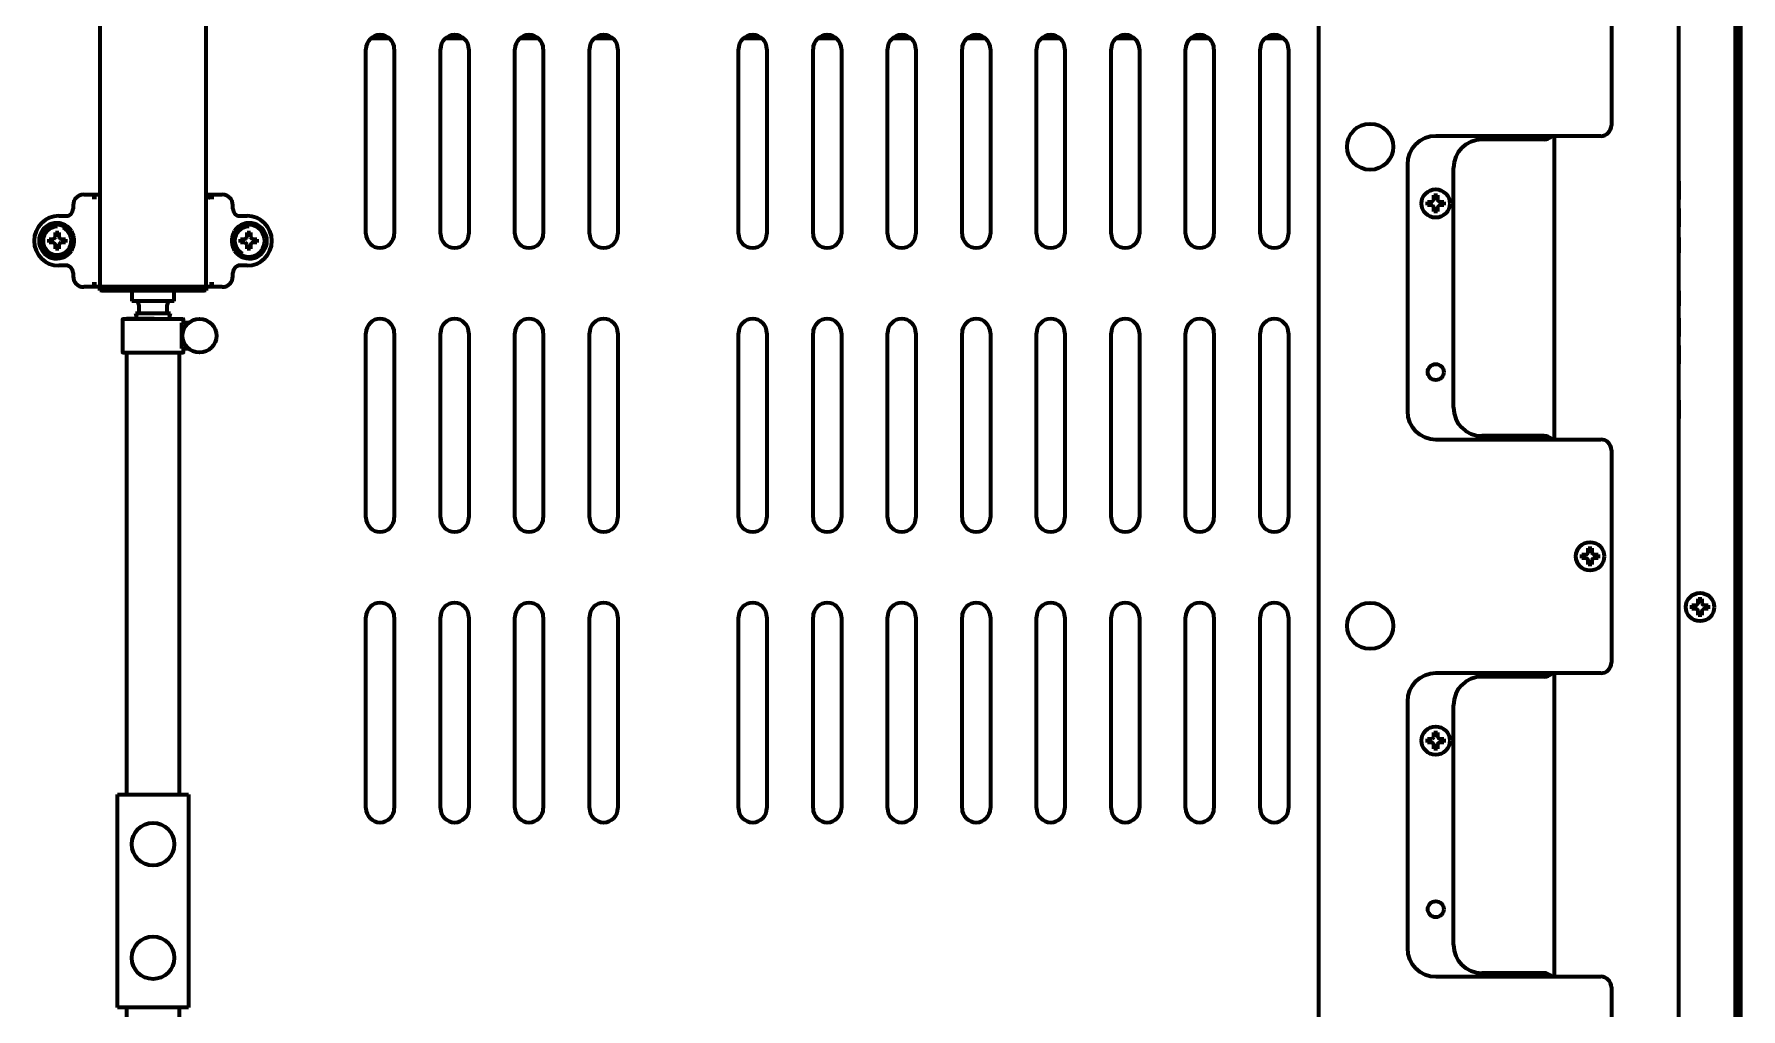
# Model space of a CAD drawing. Header units: inches. Extents: x -2405 to 7588, y 441 to 5654.
# Drawn here: x 2556.3 to 3037.3, y 5096.1 to 5370.8 of the extents above; entities that cross this region are included whole.
import ezdxf

# ---------------------------------------------------------------- set-up
doc = ezdxf.new("R2010")
doc.units = ezdxf.units.IN

msp = doc.modelspace()

# ---------------------------------------------------------------- linework, layer by layer
at = {"linetype": 'Continuous', "lineweight": 70}
for p, q in [((2918.28, 5485.34), (2918.28, 4862.03)), ((3036.6, 5470.53), (3036.6, 5139.37)), ((3037.28, 5138.37), (3037.28, 5473.53)), ((2574.78, 5450.53), (2574.78, 5299.53)), ((2604.78, 5299.53), (2604.78, 5450.53)), ((3000.78, 5404.89), (3000.78, 5345.05)), ((3035.81, 5304.03), (3035.81, 5405.03)), ((3035.86, 5405.03), (3035.86, 5304.03)), ((3019.78, 4843.04), (3019.78, 5398.53)), ((3035.78, 4843.03), (3035.78, 5400.53)), ((2656.41, 5369.53), (2651.13, 5369.53)), ((2677.42, 5369.53), (2672.12, 5369.53)), ((2698.41, 5369.53), (2693.12, 5369.53)), ((2719.41, 5369.53), (2714.12, 5369.53)), ((2761.42, 5369.53), (2756.12, 5369.53)), ((2782.41, 5369.53), (2777.12, 5369.53)), ((2803.41, 5369.53), (2798.13, 5369.53)), ((2824.42, 5369.53), (2819.13, 5369.53)), ((2845.42, 5369.53), (2840.12, 5369.53)), ((2866.41, 5369.53), (2861.12, 5369.53)), ((2887.41, 5369.53), (2882.13, 5369.53)), ((2908.42, 5369.53), (2903.12, 5369.53)), ((2649.78, 5314.53), (2649.78, 5366.53)), ((2657.78, 5366.53), (2657.78, 5314.53)), ((2670.78, 5314.53), (2670.78, 5366.53)), ((2678.78, 5366.53), (2678.78, 5314.53)), ((2691.78, 5314.53), (2691.78, 5366.53)), ((2699.78, 5366.53), (2699.78, 5314.53)), ((2712.78, 5314.53), (2712.78, 5366.53)), ((2720.78, 5366.53), (2720.78, 5314.53)), ((2754.78, 5314.53), (2754.78, 5366.53)), ((2762.78, 5366.53), (2762.78, 5314.53)), ((2775.78, 5314.53), (2775.78, 5366.53)), ((2783.78, 5366.53), (2783.78, 5314.53)), ((2796.78, 5314.53), (2796.78, 5366.53)), ((2804.78, 5366.53), (2804.78, 5314.53)), ((2817.78, 5314.53), (2817.78, 5366.53)), ((2825.78, 5366.53), (2825.78, 5314.53)), ((2838.78, 5314.53), (2838.78, 5366.53)), ((2846.78, 5366.53), (2846.78, 5314.53)), ((2859.78, 5314.53), (2859.78, 5366.53)), ((2867.78, 5366.53), (2867.78, 5314.53)), ((2880.78, 5314.53), (2880.78, 5366.53)), ((2888.78, 5366.53), (2888.78, 5314.53)), ((2901.78, 5314.53), (2901.78, 5366.53)), ((2909.78, 5366.53), (2909.78, 5314.53)), ((2997.78, 5342.05), (2951.28, 5342.05)), ((2981.78, 5341.05), (2964.28, 5341.05)), ((2984.78, 5256.55), (2984.78, 5342.05)), ((2943.28, 5334.05), (2943.28, 5264.55)), ((2956.28, 5265.55), (2956.28, 5333.05)), ((2570.28, 5325.53), (2574.78, 5325.53)), ((2572.67, 5324.79), (2573.81, 5324.79)), ((2604.77, 5325.53), (2609.27, 5325.53)), ((2605.74, 5324.79), (2606.88, 5324.79)), ((3019.78, 5324.16), (3019.78, 5329.3)), ((3019.78, 5329.3), (3019.78, 5324.16)), ((3019.78, 5329.3), (3019.78, 5325.02)), ((2567.28, 5322.54), (2567.28, 5321.53)), ((2612.28, 5321.53), (2612.28, 5322.54)), ((2948.98, 5323.05), (2948.98, 5323.55)), ((2948.98, 5322.55), (2948.98, 5323.05)), ((2953.58, 5323.55), (2953.58, 5323.05)), ((2953.58, 5323.05), (2953.58, 5322.55)), ((3019.78, 5316.45), (3019.78, 5321.59)), ((3019.78, 5321.59), (3019.78, 5316.45)), ((2563.28, 5319.53), (2565.89, 5319.53)), ((2613.66, 5319.53), (2616.28, 5319.53)), ((2560.48, 5312.53), (2560.48, 5313.03)), ((2560.48, 5312.03), (2560.48, 5312.53)), ((2565.08, 5313.03), (2565.08, 5312.53)), ((2565.08, 5312.53), (2565.08, 5312.03)), ((2614.48, 5312.53), (2614.48, 5313.03)), ((2614.48, 5312.03), (2614.48, 5312.53)), ((2619.08, 5313.03), (2619.08, 5312.53)), ((2619.08, 5312.53), (2619.08, 5312.03)), ((3019.78, 5313.45), (3019.78, 5309.16)), ((2565.89, 5305.53), (2563.28, 5305.53)), ((2616.28, 5305.53), (2613.66, 5305.53)), ((2567.28, 5303.53), (2567.28, 5302.52)), ((2612.28, 5302.52), (2612.28, 5303.53)), ((3035.81, 5304.53), (3035.78, 5304.53)), ((3035.81, 5302.03), (3035.81, 5304.03)), ((3035.86, 5302.03), (3035.81, 5302.03)), ((3035.86, 5304.03), (3035.86, 5302.03)), ((2574.78, 5299.53), (2570.28, 5299.53)), ((2573.81, 5300.27), (2572.67, 5300.27)), ((2574.78, 5298.53), (2574.78, 5299.53)), ((2574.78, 5299.53), (2574.78, 5299.53)), ((2574.78, 5299.53), (2574.78, 5298.53)), ((2574.78, 5298.53), (2574.78, 5298.53)), ((2575.29, 5298.53), (2574.78, 5298.53)), ((2575.29, 5299.53), (2575.29, 5298.53)), ((2604.26, 5299.53), (2575.29, 5299.53)), ((2575.29, 5298.53), (2575.36, 5298.53)), ((2575.36, 5299.53), (2604.2, 5299.53)), ((2575.36, 5298.53), (2575.36, 5299.53)), ((2575.36, 5298.53), (2604.2, 5298.53)), ((2583.78, 5298.53), (2583.78, 5295.53)), ((2595.78, 5295.53), (2595.78, 5298.53)), ((2604.2, 5298.53), (2604.2, 5299.53)), ((2604.2, 5298.53), (2604.26, 5298.53)), ((2604.26, 5299.53), (2604.26, 5298.53)), ((2604.77, 5298.53), (2604.26, 5298.53)), ((2609.27, 5299.53), (2604.77, 5299.53)), ((2604.77, 5298.53), (2604.77, 5299.53)), ((2604.77, 5299.53), (2604.77, 5298.53)), ((2604.77, 5299.53), (2604.78, 5299.53)), ((2604.77, 5298.53), (2604.77, 5298.53)), ((2606.88, 5300.27), (2605.74, 5300.27)), ((3019.78, 5298.45), (3019.78, 5294.16)), ((3019.78, 5293.3), (3019.78, 5298.45)), ((2589.78, 5295.53), (2583.78, 5295.53)), ((2584.88, 5292.03), (2585.26, 5290.53)), ((2594.68, 5292.03), (2584.88, 5292.03)), ((2585.78, 5294.53), (2585.78, 5292.23)), ((2595.78, 5295.53), (2589.78, 5295.53)), ((2593.78, 5292.23), (2593.78, 5294.53)), ((2594.29, 5290.53), (2594.68, 5292.03)), ((2581.18, 5290.38), (2581.18, 5281.18)), ((2581.33, 5290.53), (2598.23, 5290.53)), ((2599.78, 5289.38), (2597.78, 5289.38)), ((2597.78, 5289.38), (2597.78, 5282.18)), ((2598.38, 5289.38), (2598.38, 5290.38)), ((2649.78, 5234.53), (2649.78, 5286.53)), ((2657.78, 5286.53), (2657.78, 5234.53)), ((2670.78, 5234.53), (2670.78, 5286.53)), ((2678.78, 5286.53), (2678.78, 5234.53)), ((2691.78, 5234.53), (2691.78, 5286.53)), ((2699.78, 5286.53), (2699.78, 5234.53)), ((2712.78, 5234.53), (2712.78, 5286.53)), ((2720.78, 5286.53), (2720.78, 5234.53)), ((2754.78, 5234.53), (2754.78, 5286.53)), ((2762.78, 5286.53), (2762.78, 5234.53)), ((2775.78, 5234.53), (2775.78, 5286.53)), ((2783.78, 5286.53), (2783.78, 5234.53)), ((2796.78, 5234.53), (2796.78, 5286.53)), ((2804.78, 5286.53), (2804.78, 5234.53)), ((2817.78, 5234.53), (2817.78, 5286.53)), ((2825.78, 5286.53), (2825.78, 5234.53)), ((2838.78, 5234.53), (2838.78, 5286.53)), ((2846.78, 5286.53), (2846.78, 5234.53)), ((2859.78, 5234.53), (2859.78, 5286.53)), ((2867.78, 5286.53), (2867.78, 5234.53)), ((2880.78, 5234.53), (2880.78, 5286.53)), ((2888.78, 5286.53), (2888.78, 5234.53)), ((2901.78, 5234.53), (2901.78, 5286.53)), ((2909.78, 5286.53), (2909.78, 5234.53)), ((3019.78, 5290.52), (3019.78, 5290.73)), ((3019.78, 5290.73), (3019.78, 5290.52)), ((3019.78, 5290.3), (3019.78, 5290.52)), ((3019.78, 5290.52), (3019.78, 5290.3)), ((3019.78, 5290.09), (3019.78, 5290.3)), ((3019.78, 5290.3), (3019.78, 5290.09)), ((3019.78, 5290.09), (3019.78, 5289.66)), ((3019.78, 5289.66), (3019.78, 5290.09)), ((3019.78, 5289.66), (3019.78, 5288.8)), ((3019.78, 5288.8), (3019.78, 5289.66)), ((3019.78, 5288.8), (3019.78, 5287.52)), ((3019.78, 5287.52), (3019.78, 5288.8)), ((3019.78, 5286.66), (3019.78, 5287.52)), ((3019.78, 5287.52), (3019.78, 5286.66)), ((3019.78, 5286.66), (3019.78, 5286.23)), ((3019.78, 5286.23), (3019.78, 5286.66)), ((3019.78, 5286.23), (3019.78, 5286.02)), ((3019.78, 5286.02), (3019.78, 5286.23)), ((2597.78, 5282.18), (2599.78, 5282.18)), ((2598.38, 5281.18), (2598.38, 5282.18)), ((3019.78, 5285.8), (3019.78, 5286.02)), ((3019.78, 5286.02), (3019.78, 5285.8)), ((3019.78, 5285.8), (3019.78, 5285.59)), ((3019.78, 5285.59), (3019.78, 5285.8)), ((3019.78, 5283.02), (3019.78, 5279.59)), ((3019.78, 5279.59), (3019.78, 5283.02)), ((2581.33, 5281.03), (2589.78, 5281.03)), ((2589.78, 5281.03), (2598.23, 5281.03)), ((3019.78, 5280.02), (3019.78, 5277.87)), ((3019.78, 5279.59), (3019.78, 5278.73)), ((3019.78, 5278.73), (3019.78, 5279.59)), ((3019.78, 5278.73), (3019.78, 5278.3)), ((3019.78, 5278.3), (3019.78, 5278.73)), ((3019.78, 5278.3), (3019.78, 5278.09)), ((3019.78, 5278.09), (3019.78, 5278.3)), ((3019.78, 5278.09), (3019.78, 5277.87)), ((3019.78, 5277.87), (3019.78, 5278.09)), ((3019.78, 5270.16), (3019.78, 5275.3)), ((3019.78, 5267.37), (3019.78, 5267.59)), ((3019.78, 5267.59), (3019.78, 5267.37)), ((3019.78, 5267.16), (3019.78, 5267.37)), ((3019.78, 5267.37), (3019.78, 5267.16)), ((3019.78, 5266.95), (3019.78, 5267.16)), ((3019.78, 5267.16), (3019.78, 5266.95)), ((3019.78, 5266.95), (3019.78, 5266.52)), ((3019.78, 5266.52), (3019.78, 5266.95)), ((3019.78, 5266.52), (3019.78, 5265.66)), ((3019.78, 5265.66), (3019.78, 5266.52)), ((3019.78, 5265.66), (3019.78, 5264.37)), ((3019.78, 5264.37), (3019.78, 5265.66)), ((3019.78, 5263.52), (3019.78, 5264.37)), ((3019.78, 5264.37), (3019.78, 5263.52)), ((3019.78, 5263.09), (3019.78, 5263.52)), ((3019.78, 5263.52), (3019.78, 5263.09)), ((3019.78, 5262.87), (3019.78, 5263.09)), ((3019.78, 5263.09), (3019.78, 5262.87)), ((3019.78, 5262.66), (3019.78, 5262.87)), ((3019.78, 5262.87), (3019.78, 5262.66)), ((3019.78, 5262.45), (3019.78, 5262.66)), ((3019.78, 5262.66), (3019.78, 5262.45)), ((2981.78, 5257.55), (2964.28, 5257.55)), ((2951.28, 5256.55), (2997.78, 5256.55)), ((3000.78, 5253.55), (3000.78, 5193.71)), ((2992.48, 5223.63), (2992.48, 5224.13)), ((2997.08, 5224.13), (2997.08, 5223.63)), ((2992.48, 5223.13), (2992.48, 5223.63)), ((2997.08, 5223.63), (2997.08, 5223.13)), ((3023.48, 5209.33), (3023.48, 5209.83)), ((3023.48, 5208.83), (3023.48, 5209.33)), ((3028.08, 5209.83), (3028.08, 5209.33)), ((3028.08, 5209.33), (3028.08, 5208.83)), ((2649.78, 5152.67), (2649.78, 5206.53)), ((2657.78, 5206.53), (2657.78, 5152.67)), ((2670.78, 5152.67), (2670.78, 5206.53)), ((2678.78, 5206.53), (2678.78, 5152.67)), ((2691.78, 5152.67), (2691.78, 5206.53)), ((2699.78, 5206.53), (2699.78, 5152.67)), ((2712.78, 5152.67), (2712.78, 5206.53)), ((2720.78, 5206.53), (2720.78, 5152.67)), ((2754.78, 5152.67), (2754.78, 5206.53)), ((2762.78, 5206.53), (2762.78, 5152.67)), ((2775.78, 5152.67), (2775.78, 5206.53)), ((2783.78, 5206.53), (2783.78, 5152.67)), ((2796.78, 5152.67), (2796.78, 5206.53)), ((2804.78, 5206.53), (2804.78, 5152.67)), ((2817.78, 5152.67), (2817.78, 5206.53)), ((2825.78, 5206.53), (2825.78, 5152.67)), ((2838.78, 5152.67), (2838.78, 5206.53)), ((2846.78, 5206.53), (2846.78, 5152.67)), ((2859.78, 5152.67), (2859.78, 5206.53)), ((2867.78, 5206.53), (2867.78, 5152.67)), ((2880.78, 5152.67), (2880.78, 5206.53)), ((2888.78, 5206.53), (2888.78, 5152.67)), ((2901.78, 5152.67), (2901.78, 5206.53)), ((2909.78, 5206.53), (2909.78, 5152.67)), ((2997.78, 5190.71), (2951.28, 5190.71)), ((2984.78, 5105.2), (2984.78, 5190.7)), ((2981.78, 5189.71), (2964.28, 5189.71)), ((2943.28, 5182.71), (2943.28, 5113.21)), ((2956.28, 5114.21), (2956.28, 5181.71)), ((2948.98, 5171.71), (2948.98, 5172.21)), ((2948.98, 5171.21), (2948.98, 5171.71)), ((2953.58, 5172.21), (2953.58, 5171.71)), ((2953.58, 5171.71), (2953.58, 5171.21)), ((2579.78, 5156.53), (2581.48, 5156.53)), ((2579.78, 5096.53), (2579.78, 5156.53)), ((2581.48, 5156.53), (2598.08, 5156.53)), ((2598.08, 5156.53), (2599.78, 5156.53)), ((2599.78, 5156.53), (2599.78, 5096.53)), ((3035.78, 5138.37), (3036.65, 5138.37)), ((3035.78, 5138.33), (3036.65, 5138.33)), ((3036.6, 5137.33), (3036.6, 4843.04)), ((3037.27, 5138.37), (3036.65, 5138.37)), ((3037.27, 5138.33), (3036.65, 5138.33)), ((3037.28, 5138.37), (3037.27, 5138.37)), ((3037.27, 5138.33), (3037.28, 5138.33)), ((3037.28, 4843.04), (3037.28, 5138.33)), ((2951.28, 5105.21), (2997.78, 5105.21)), ((2981.78, 5106.21), (2964.28, 5106.21)), ((3000.78, 5102.21), (3000.78, 5042.37)), ((2581.48, 5096.53), (2579.78, 5096.53)), ((2598.08, 5096.53), (2581.48, 5096.53)), ((2599.78, 5096.53), (2598.08, 5096.53))]:
    msp.add_line(p, q, dxfattribs=at)
for centre, radius in [((2932.78, 5339.03), 6.5), ((2951.28, 5323.05), 4), ((2602.88, 5285.78), 4.75), ((2951.28, 5275.55), 2.25), ((2994.78, 5223.63), 4), ((2932.78, 5204.03), 6.5), ((3025.78, 5209.33), 4), ((2951.28, 5171.71), 4), ((2589.78, 5142.53), 6), ((2951.28, 5124.21), 2.25), ((2589.78, 5110.53), 6)]:
    msp.add_circle(centre, radius, dxfattribs=at)
for centre, radius, start, end in [((2653.78, 5366.53), 4, 0, 180), ((2674.78, 5366.53), 4, 0, 180), ((2695.78, 5366.53), 4, 0, 180), ((2716.78, 5366.53), 4, 0, 180), ((2758.78, 5366.53), 4, 0, 180), ((2779.78, 5366.53), 4, 0, 180), ((2800.78, 5366.53), 4, 0, 180), ((2821.78, 5366.53), 4, 0, 180), ((2842.78, 5366.53), 4, 0, 180), ((2863.78, 5366.53), 4, 0, 180), ((2884.78, 5366.53), 4, 0, 180), ((2905.78, 5366.53), 4, 0, 180), ((2997.78, 5345.05), 3, 270, 0), ((2951.28, 5334.05), 8, 90, 180), ((2964.28, 5333.05), 8, 90, 180), ((2981.78, 5344.05), 3, 270, 318.1894), ((2563.28, 5312.53), 7, 90, 270), ((2562.65, 5312.53), 5, 34.3523, 325.6477), ((2562.78, 5312.53), 4.5, 34.3523, 325.6477), ((2562.78, 5312.53), 4, 90, 180), ((2562.78, 5312.53), 4, 180, 64.98), ((2616.9, 5312.53), 5, 214.3523, 145.6477), ((2616.78, 5312.53), 4, 90, 180), ((2616.78, 5312.53), 4.5, 214.3523, 145.6477), ((2616.28, 5312.53), 7, 270, 90), ((2616.78, 5312.53), 4, 180, 242.2406), ((2653.78, 5314.53), 4, 180, 0), ((2674.78, 5314.53), 4, 180, 0), ((2695.78, 5314.53), 4, 180, 0), ((2716.78, 5314.53), 4, 180, 0), ((2758.78, 5314.53), 4, 180, 0), ((2779.78, 5314.53), 4, 180, 0), ((2800.78, 5314.53), 4, 180, 0), ((2821.78, 5314.53), 4, 180, 0), ((2842.78, 5314.53), 4, 180, 0), ((2863.78, 5314.53), 4, 180, 0), ((2884.78, 5314.53), 4, 180, 0), ((2905.78, 5314.53), 4, 180, 0), ((2584.78, 5294.53), 1, 0, 90), ((2585.58, 5292.23), 0.2, 270, 0), ((2594.78, 5294.53), 1, 90, 180), ((2593.98, 5292.23), 0.2, 180, 270), ((2581.33, 5290.38), 0.15, 90, 180), ((2598.23, 5290.38), 0.15, 0, 90), ((2653.78, 5286.53), 4, 0, 180), ((2674.78, 5286.53), 4, 0, 180), ((2695.78, 5286.53), 4, 0, 180), ((2716.78, 5286.53), 4, 0, 180), ((2758.78, 5286.53), 4, 0, 180), ((2779.78, 5286.53), 4, 0, 180), ((2800.78, 5286.53), 4, 0, 180), ((2821.78, 5286.53), 4, 0, 180), ((2842.78, 5286.53), 4, 0, 180), ((2863.78, 5286.53), 4, 0, 180), ((2884.78, 5286.53), 4, 0, 180), ((2905.78, 5286.53), 4, 0, 180), ((2581.33, 5281.18), 0.15, 180, 270), ((2598.23, 5281.18), 0.15, 270, 0), ((2951.28, 5264.55), 8, 180, 270), ((2964.28, 5265.55), 8, 180, 270), ((2981.78, 5254.55), 3, 41.8106, 90), ((2997.78, 5253.55), 3, 0, 90), ((2653.78, 5234.53), 4, 180, 0), ((2674.78, 5234.53), 4, 180, 0), ((2695.78, 5234.53), 4, 180, 0), ((2716.78, 5234.53), 4, 180, 0), ((2758.78, 5234.53), 4, 180, 0), ((2779.78, 5234.53), 4, 180, 0), ((2800.78, 5234.53), 4, 180, 0), ((2821.78, 5234.53), 4, 180, 0), ((2842.78, 5234.53), 4, 180, 0), ((2863.78, 5234.53), 4, 180, 0), ((2884.78, 5234.53), 4, 180, 0), ((2905.78, 5234.53), 4, 180, 0), ((2653.78, 5206.53), 4, 0, 180), ((2674.78, 5206.53), 4, 0, 180), ((2695.78, 5206.53), 4, 0, 180), ((2716.78, 5206.53), 4, 0, 180), ((2758.78, 5206.53), 4, 0, 180), ((2779.78, 5206.53), 4, 0, 180), ((2800.78, 5206.53), 4, 0, 180), ((2821.78, 5206.53), 4, 0, 180), ((2842.78, 5206.53), 4, 0, 180), ((2863.78, 5206.53), 4, 0, 180), ((2884.78, 5206.53), 4, 0, 180), ((2905.78, 5206.53), 4, 0, 180), ((2951.28, 5182.71), 8, 90, 180), ((2981.78, 5192.71), 3, 270, 318.1584), ((2997.78, 5193.71), 3, 270, 0), ((2964.28, 5181.71), 8, 90, 180), ((2653.78, 5152.67), 4, 180, 0), ((2674.78, 5152.67), 4, 180, 0), ((2695.78, 5152.67), 4, 180, 0), ((2716.78, 5152.67), 4, 180, 0), ((2758.78, 5152.67), 4, 180, 0), ((2779.78, 5152.67), 4, 180, 0), ((2800.78, 5152.67), 4, 180, 0), ((2821.78, 5152.67), 4, 180, 0), ((2842.78, 5152.67), 4, 180, 0), ((2863.78, 5152.67), 4, 180, 0), ((2884.78, 5152.67), 4, 180, 0), ((2905.78, 5152.67), 4, 180, 0), ((2951.28, 5113.21), 8, 180, 270), ((2964.28, 5114.21), 8, 180, 270), ((2981.78, 5103.21), 3, 41.8106, 90), ((2997.78, 5102.21), 3, 0, 90)]:
    msp.add_arc(centre, radius, start, end, dxfattribs=at)
for centre, major_axis, ratio, start_param, end_param in [((2570.29, 5322.53), (2.89, -0.89), 0.993, 1.872734, 3.439565), ((2605.74, 5324.29), (0.248, 0.434), 0.9975, 0.520128, 2.088768), ((2609.26, 5322.53), (2.89, 0.89), 0.993, 5.985213, 7.552044), ((2565.26, 5321.53), (2.01, 0), 0.993605, 4.712389, 6.283185), ((2614.29, 5321.53), (2.01, 0), 0.993605, 3.141593, 4.712389), ((2565.26, 5303.53), (-2.01, 0), 0.993605, 3.141593, 4.712389), ((2614.29, 5303.53), (-2.01, 0), 0.993605, 4.712389, 6.283185), ((2570.29, 5302.53), (-2.89, -0.89), 0.993, 5.985213, 7.552044), ((2609.26, 5302.53), (-2.89, 0.89), 0.993, 1.872734, 3.439565), ((2589.78, 5290.53), (7.5, 0), 0.000001, 1.528581, 3.141593), ((3036.65, 5139.37), (0, 1), 0.052336, 1.570796, 3.141593), ((3036.65, 5137.33), (0, 1), 0.052336, 0, 1.570796)]:
    msp.add_ellipse(centre, major_axis=major_axis, ratio=ratio, start_param=start_param, end_param=end_param, dxfattribs=at)
for points in [[(2950.78, 5324.05), (2950.78, 5324.1), (2950.78, 5324.21), (2950.78, 5324.37), (2950.78, 5324.53), (2950.78, 5324.69), (2950.78, 5324.84), (2950.78, 5325), (2950.78, 5325.16), (2950.78, 5325.29), (2950.78, 5325.35)], [(2950.78, 5325.35), (2950.94, 5325.35), (2951.28, 5325.35), (2951.61, 5325.35), (2951.78, 5325.35)], [(2950.28, 5322.55), (2950.22, 5322.55), (2950.11, 5322.55), (2949.95, 5322.55), (2949.79, 5322.55), (2949.64, 5322.55), (2949.49, 5322.55), (2949.33, 5322.55), (2949.16, 5322.55), (2949.04, 5322.55), (2948.98, 5322.55)], [(2950.28, 5323.55), (2950.3, 5323.57), (2950.35, 5323.62), (2950.42, 5323.69), (2950.49, 5323.76), (2950.56, 5323.84), (2950.63, 5323.91), (2950.7, 5323.98), (2950.75, 5324.03), (2950.78, 5324.05)], [(2950.78, 5322.05), (2950.75, 5322.08), (2950.7, 5322.13), (2950.62, 5322.2), (2950.55, 5322.27), (2950.48, 5322.34), (2950.41, 5322.41), (2950.34, 5322.48), (2950.3, 5322.53), (2950.28, 5322.55)], [(2951.78, 5320.75), (2951.61, 5320.75), (2951.28, 5320.75), (2950.94, 5320.75), (2950.78, 5320.75)], [(2951.78, 5324.05), (2951.8, 5324.02), (2951.85, 5323.97), (2951.93, 5323.9), (2952, 5323.83), (2952.07, 5323.76), (2952.14, 5323.69), (2952.21, 5323.62), (2952.25, 5323.57), (2952.28, 5323.55)], [(2952.28, 5322.55), (2952.25, 5322.53), (2952.2, 5322.48), (2952.13, 5322.41), (2952.06, 5322.34), (2951.99, 5322.27), (2951.92, 5322.19), (2951.85, 5322.12), (2951.8, 5322.07), (2951.78, 5322.05)], [(2951.78, 5322.05), (2951.78, 5322), (2951.78, 5321.89), (2951.78, 5321.73), (2951.78, 5321.57), (2951.78, 5321.41), (2951.78, 5321.26), (2951.78, 5321.1), (2951.78, 5320.94), (2951.78, 5320.81), (2951.78, 5320.75)], [(2952.28, 5323.55), (2952.33, 5323.55), (2952.44, 5323.55), (2952.6, 5323.55), (2952.76, 5323.55), (2952.91, 5323.55), (2953.07, 5323.55), (2953.22, 5323.55), (2953.39, 5323.55), (2953.51, 5323.55), (2953.58, 5323.55)], [(2561.78, 5312.03), (2561.72, 5312.03), (2561.61, 5312.03), (2561.45, 5312.03), (2561.29, 5312.03), (2561.14, 5312.03), (2560.99, 5312.03), (2560.83, 5312.03), (2560.66, 5312.03), (2560.54, 5312.03), (2560.48, 5312.03)], [(2561.78, 5313.03), (2561.8, 5313.06), (2561.85, 5313.1), (2561.92, 5313.18), (2561.99, 5313.25), (2562.06, 5313.32), (2562.13, 5313.39), (2562.2, 5313.46), (2562.25, 5313.51), (2562.28, 5313.53)], [(2562.28, 5311.53), (2562.25, 5311.56), (2562.2, 5311.61), (2562.12, 5311.68), (2562.05, 5311.76), (2561.98, 5311.83), (2561.91, 5311.89), (2561.84, 5311.96), (2561.8, 5312.01), (2561.78, 5312.03)], [(2562.28, 5313.53), (2562.28, 5313.59), (2562.28, 5313.7), (2562.28, 5313.86), (2562.28, 5314.02), (2562.28, 5314.17), (2562.28, 5314.32), (2562.28, 5314.48), (2562.28, 5314.65), (2562.28, 5314.77), (2562.28, 5314.83)], [(2562.28, 5314.83), (2562.44, 5314.83), (2562.78, 5314.83), (2563.11, 5314.83), (2563.28, 5314.83)], [(2563.28, 5313.53), (2563.3, 5313.51), (2563.35, 5313.46), (2563.43, 5313.38), (2563.5, 5313.31), (2563.57, 5313.24), (2563.64, 5313.17), (2563.71, 5313.1), (2563.75, 5313.06), (2563.78, 5313.03)], [(2563.78, 5312.03), (2563.75, 5312.01), (2563.7, 5311.96), (2563.63, 5311.89), (2563.56, 5311.82), (2563.49, 5311.75), (2563.42, 5311.68), (2563.35, 5311.6), (2563.3, 5311.56), (2563.28, 5311.53)], [(2563.28, 5311.53), (2563.28, 5311.48), (2563.28, 5311.37), (2563.28, 5311.21), (2563.28, 5311.05), (2563.28, 5310.89), (2563.28, 5310.74), (2563.28, 5310.59), (2563.28, 5310.42), (2563.28, 5310.3), (2563.28, 5310.23)], [(2563.78, 5313.03), (2563.83, 5313.03), (2563.94, 5313.03), (2564.1, 5313.03), (2564.26, 5313.03), (2564.41, 5313.03), (2564.57, 5313.03), (2564.72, 5313.03), (2564.89, 5313.03), (2565.01, 5313.03), (2565.08, 5313.03)], [(2615.78, 5312.03), (2615.72, 5312.03), (2615.61, 5312.03), (2615.45, 5312.03), (2615.29, 5312.03), (2615.14, 5312.03), (2614.99, 5312.03), (2614.83, 5312.03), (2614.66, 5312.03), (2614.54, 5312.03), (2614.48, 5312.03)], [(2615.78, 5313.03), (2615.8, 5313.06), (2615.85, 5313.1), (2615.92, 5313.18), (2615.99, 5313.25), (2616.06, 5313.32), (2616.13, 5313.39), (2616.2, 5313.46), (2616.25, 5313.51), (2616.28, 5313.53)], [(2616.28, 5311.53), (2616.25, 5311.56), (2616.2, 5311.61), (2616.12, 5311.68), (2616.05, 5311.76), (2615.98, 5311.83), (2615.91, 5311.89), (2615.84, 5311.96), (2615.8, 5312.01), (2615.78, 5312.03)], [(2616.28, 5313.53), (2616.28, 5313.59), (2616.28, 5313.7), (2616.28, 5313.86), (2616.28, 5314.02), (2616.28, 5314.17), (2616.28, 5314.32), (2616.28, 5314.48), (2616.28, 5314.65), (2616.28, 5314.77), (2616.28, 5314.83)], [(2616.28, 5314.83), (2616.44, 5314.83), (2616.78, 5314.83), (2617.11, 5314.83), (2617.28, 5314.83)], [(2617.28, 5313.53), (2617.3, 5313.51), (2617.35, 5313.46), (2617.43, 5313.38), (2617.5, 5313.31), (2617.57, 5313.24), (2617.64, 5313.17), (2617.71, 5313.1), (2617.75, 5313.06), (2617.78, 5313.03)], [(2617.78, 5312.03), (2617.75, 5312.01), (2617.7, 5311.96), (2617.63, 5311.89), (2617.56, 5311.82), (2617.49, 5311.75), (2617.42, 5311.68), (2617.35, 5311.6), (2617.3, 5311.56), (2617.28, 5311.53)], [(2617.28, 5311.53), (2617.28, 5311.48), (2617.28, 5311.37), (2617.28, 5311.21), (2617.28, 5311.05), (2617.28, 5310.89), (2617.28, 5310.74), (2617.28, 5310.59), (2617.28, 5310.42), (2617.28, 5310.3), (2617.28, 5310.23)], [(2617.78, 5313.03), (2617.83, 5313.03), (2617.94, 5313.03), (2618.1, 5313.03), (2618.26, 5313.03), (2618.41, 5313.03), (2618.57, 5313.03), (2618.72, 5313.03), (2618.89, 5313.03), (2619.01, 5313.03), (2619.08, 5313.03)], [(2563.28, 5310.23), (2563.11, 5310.23), (2562.78, 5310.23), (2562.44, 5310.23), (2562.28, 5310.23)], [(2617.28, 5310.23), (2617.11, 5310.23), (2616.78, 5310.23), (2616.44, 5310.23), (2616.28, 5310.23)], [(2993.78, 5224.13), (2993.8, 5224.15), (2993.85, 5224.2), (2993.92, 5224.27), (2993.99, 5224.34), (2994.06, 5224.42), (2994.13, 5224.49), (2994.2, 5224.56), (2994.25, 5224.61), (2994.28, 5224.63)], [(2994.28, 5224.63), (2994.28, 5224.68), (2994.28, 5224.79), (2994.28, 5224.95), (2994.28, 5225.11), (2994.28, 5225.27), (2994.28, 5225.42), (2994.28, 5225.58), (2994.28, 5225.74), (2994.28, 5225.87), (2994.28, 5225.93)], [(2994.28, 5225.93), (2994.44, 5225.93), (2994.78, 5225.93), (2995.11, 5225.93), (2995.28, 5225.93)], [(2995.28, 5224.63), (2995.3, 5224.6), (2995.35, 5224.55), (2995.43, 5224.48), (2995.5, 5224.41), (2995.57, 5224.34), (2995.64, 5224.27), (2995.71, 5224.2), (2995.75, 5224.15), (2995.78, 5224.13)], [(2995.78, 5224.13), (2995.83, 5224.13), (2995.94, 5224.13), (2996.1, 5224.13), (2996.26, 5224.13), (2996.41, 5224.13), (2996.57, 5224.13), (2996.72, 5224.13), (2996.89, 5224.13), (2997.01, 5224.13), (2997.08, 5224.13)], [(2993.78, 5223.13), (2993.72, 5223.13), (2993.61, 5223.13), (2993.45, 5223.13), (2993.29, 5223.13), (2993.14, 5223.13), (2992.99, 5223.13), (2992.83, 5223.13), (2992.66, 5223.13), (2992.54, 5223.13), (2992.48, 5223.13)], [(2994.28, 5222.63), (2994.25, 5222.66), (2994.2, 5222.71), (2994.12, 5222.78), (2994.05, 5222.85), (2993.98, 5222.92), (2993.91, 5222.99), (2993.84, 5223.06), (2993.8, 5223.11), (2993.78, 5223.13)], [(2995.28, 5221.33), (2995.11, 5221.33), (2994.78, 5221.33), (2994.44, 5221.33), (2994.28, 5221.33)], [(2995.78, 5223.13), (2995.75, 5223.11), (2995.7, 5223.06), (2995.63, 5222.99), (2995.56, 5222.92), (2995.49, 5222.85), (2995.42, 5222.77), (2995.35, 5222.7), (2995.3, 5222.65), (2995.28, 5222.63)], [(2995.28, 5222.63), (2995.28, 5222.58), (2995.28, 5222.47), (2995.28, 5222.31), (2995.28, 5222.15), (2995.28, 5221.99), (2995.28, 5221.84), (2995.28, 5221.68), (2995.28, 5221.52), (2995.28, 5221.39), (2995.28, 5221.33)], [(3024.78, 5209.83), (3024.8, 5209.86), (3024.85, 5209.9), (3024.92, 5209.98), (3024.99, 5210.05), (3025.06, 5210.12), (3025.13, 5210.19), (3025.2, 5210.26), (3025.25, 5210.31), (3025.28, 5210.33)], [(3025.28, 5210.33), (3025.28, 5210.39), (3025.28, 5210.5), (3025.28, 5210.66), (3025.28, 5210.82), (3025.28, 5210.97), (3025.28, 5211.12), (3025.28, 5211.28), (3025.28, 5211.45), (3025.28, 5211.57), (3025.28, 5211.63)], [(3025.28, 5211.63), (3025.44, 5211.63), (3025.78, 5211.63), (3026.11, 5211.63), (3026.28, 5211.63)], [(3026.28, 5210.33), (3026.3, 5210.31), (3026.35, 5210.26), (3026.43, 5210.18), (3026.5, 5210.11), (3026.57, 5210.04), (3026.64, 5209.97), (3026.71, 5209.9), (3026.75, 5209.86), (3026.78, 5209.83)], [(3026.78, 5209.83), (3026.83, 5209.83), (3026.94, 5209.83), (3027.1, 5209.83), (3027.26, 5209.83), (3027.41, 5209.83), (3027.57, 5209.83), (3027.72, 5209.83), (3027.89, 5209.83), (3028.01, 5209.83), (3028.08, 5209.83)], [(3024.78, 5208.83), (3024.72, 5208.83), (3024.61, 5208.83), (3024.45, 5208.83), (3024.29, 5208.83), (3024.14, 5208.83), (3023.99, 5208.83), (3023.83, 5208.83), (3023.66, 5208.83), (3023.54, 5208.83), (3023.48, 5208.83)], [(3025.28, 5208.33), (3025.25, 5208.36), (3025.2, 5208.41), (3025.12, 5208.48), (3025.05, 5208.56), (3024.98, 5208.63), (3024.91, 5208.69), (3024.84, 5208.76), (3024.8, 5208.81), (3024.78, 5208.83)], [(3026.28, 5207.03), (3026.11, 5207.03), (3025.78, 5207.03), (3025.44, 5207.03), (3025.28, 5207.03)], [(3026.78, 5208.83), (3026.75, 5208.81), (3026.7, 5208.76), (3026.63, 5208.69), (3026.56, 5208.62), (3026.49, 5208.55), (3026.42, 5208.48), (3026.35, 5208.4), (3026.3, 5208.36), (3026.28, 5208.33)], [(3026.28, 5208.33), (3026.28, 5208.28), (3026.28, 5208.17), (3026.28, 5208.01), (3026.28, 5207.85), (3026.28, 5207.69), (3026.28, 5207.54), (3026.28, 5207.39), (3026.28, 5207.22), (3026.28, 5207.1), (3026.28, 5207.03)], [(2950.28, 5171.21), (2950.22, 5171.21), (2950.11, 5171.21), (2949.95, 5171.21), (2949.79, 5171.21), (2949.64, 5171.21), (2949.49, 5171.21), (2949.33, 5171.21), (2949.16, 5171.21), (2949.04, 5171.21), (2948.98, 5171.21)], [(2950.28, 5172.21), (2950.3, 5172.24), (2950.35, 5172.28), (2950.42, 5172.35), (2950.49, 5172.43), (2950.56, 5172.5), (2950.63, 5172.57), (2950.7, 5172.64), (2950.75, 5172.69), (2950.78, 5172.71)], [(2950.78, 5170.71), (2950.75, 5170.74), (2950.7, 5170.79), (2950.62, 5170.86), (2950.55, 5170.93), (2950.48, 5171), (2950.41, 5171.07), (2950.34, 5171.14), (2950.3, 5171.19), (2950.28, 5171.21)], [(2950.78, 5172.71), (2950.78, 5172.77), (2950.78, 5172.87), (2950.78, 5173.04), (2950.78, 5173.19), (2950.78, 5173.35), (2950.78, 5173.5), (2950.78, 5173.66), (2950.78, 5173.82), (2950.78, 5173.95), (2950.78, 5174.01)], [(2950.78, 5174.01), (2950.94, 5174.01), (2951.28, 5174.01), (2951.61, 5174.01), (2951.78, 5174.01)], [(2951.78, 5172.71), (2951.8, 5172.69), (2951.85, 5172.63), (2951.93, 5172.56), (2952, 5172.49), (2952.07, 5172.42), (2952.14, 5172.35), (2952.21, 5172.28), (2952.25, 5172.23), (2952.28, 5172.21)], [(2952.28, 5171.21), (2952.25, 5171.19), (2952.2, 5171.14), (2952.13, 5171.07), (2952.06, 5171), (2951.99, 5170.93), (2951.92, 5170.85), (2951.85, 5170.78), (2951.8, 5170.74), (2951.78, 5170.71)], [(2952.28, 5172.21), (2952.33, 5172.21), (2952.44, 5172.21), (2952.6, 5172.21), (2952.76, 5172.21), (2952.91, 5172.21), (2953.07, 5172.21), (2953.22, 5172.21), (2953.39, 5172.21), (2953.51, 5172.21), (2953.58, 5172.21)], [(2951.78, 5169.41), (2951.61, 5169.41), (2951.28, 5169.41), (2950.94, 5169.41), (2950.78, 5169.41)], [(2951.78, 5170.71), (2951.78, 5170.66), (2951.78, 5170.55), (2951.78, 5170.39), (2951.78, 5170.23), (2951.78, 5170.07), (2951.78, 5169.92), (2951.78, 5169.77), (2951.78, 5169.6), (2951.78, 5169.48), (2951.78, 5169.41)]]:
    msp.add_open_spline(points, degree=3, dxfattribs=at)
for points, knots in [([(2951.78, 5325.35), (2951.78, 5325.15), (2951.78, 5324.94), (2951.78, 5324.61), (2951.78, 5324.5), (2951.78, 5324.28), (2951.78, 5324.17), (2951.78, 5324.05)], [0, 0, 0, 0, 0.5, 0.5, 0.75, 0.75, 1, 1, 1, 1]), ([(2948.98, 5323.55), (2949.18, 5323.55), (2949.39, 5323.55), (2949.71, 5323.55), (2949.82, 5323.55), (2950.05, 5323.55), (2950.16, 5323.55), (2950.28, 5323.55)], [0, 0, 0, 0, 0.5, 0.5, 0.75, 0.75, 1, 1, 1, 1]), ([(2950.78, 5320.75), (2950.78, 5320.95), (2950.78, 5321.16), (2950.78, 5321.49), (2950.78, 5321.6), (2950.78, 5321.82), (2950.78, 5321.94), (2950.78, 5322.05)], [0, 0, 0, 0, 0.5, 0.5, 0.75, 0.75, 1, 1, 1, 1]), ([(2953.58, 5322.55), (2953.37, 5322.55), (2953.16, 5322.55), (2952.84, 5322.55), (2952.73, 5322.55), (2952.5, 5322.55), (2952.39, 5322.55), (2952.28, 5322.55)], [0, 0, 0, 0, 0.5, 0.5, 0.75, 0.75, 1, 1, 1, 1]), ([(2566.49, 5309.99), (2566.55, 5310.09), (2566.61, 5310.18), (2566.73, 5310.38), (2566.78, 5310.47), (2566.87, 5310.67), (2566.92, 5310.78), (2566.98, 5310.93), (2567, 5310.99), (2567.04, 5311.09), (2567.07, 5311.2), (2567.1, 5311.31), (2567.13, 5311.41), (2567.15, 5311.47), (2567.19, 5311.63), (2567.21, 5311.74), (2567.24, 5311.97), (2567.25, 5312.08), (2567.27, 5312.31), (2567.28, 5312.42), (2567.28, 5312.59), (2567.27, 5312.65), (2567.27, 5312.76), (2567.27, 5312.82), (2567.25, 5312.99), (2567.24, 5313.11), (2567.21, 5313.33), (2567.18, 5313.44), (2567.15, 5313.6), (2567.13, 5313.66), (2567.1, 5313.77), (2567.09, 5313.82), (2567.04, 5313.98), (2567, 5314.09), (2566.92, 5314.29), (2566.87, 5314.39), (2566.78, 5314.59), (2566.73, 5314.69), (2566.61, 5314.88), (2566.55, 5314.98), (2566.49, 5315.07)], [0, 0, 0, 0, 0.0625, 0.0625, 0.125, 0.125, 0.1875, 0.1875, 0.21875, 0.21875, 0.25, 0.28125, 0.28125, 0.3125, 0.3125, 0.375, 0.375, 0.4375, 0.4375, 0.5, 0.5, 0.53125, 0.53125, 0.5625, 0.5625, 0.625, 0.625, 0.6875, 0.6875, 0.71875, 0.71875, 0.75, 0.75, 0.8125, 0.8125, 0.875, 0.875, 0.9375, 0.9375, 1, 1, 1, 1]), ([(2566.77, 5315.35), (2566.83, 5315.25), (2566.89, 5315.14), (2566.99, 5314.92), (2567.04, 5314.8), (2567.17, 5314.47), (2567.24, 5314.23), (2567.31, 5313.94), (2567.32, 5313.88), (2567.35, 5313.76), (2567.36, 5313.7), (2567.39, 5313.52), (2567.41, 5313.4), (2567.44, 5313.15), (2567.45, 5313.03), (2567.47, 5312.78), (2567.47, 5312.66), (2567.47, 5312.41), (2567.47, 5312.29), (2567.45, 5312.04), (2567.44, 5311.92), (2567.41, 5311.68), (2567.4, 5311.56), (2567.36, 5311.37), (2567.35, 5311.31), (2567.33, 5311.19), (2567.3, 5311.07), (2567.27, 5310.96), (2567.23, 5310.84), (2567.22, 5310.78), (2567.16, 5310.6), (2567.12, 5310.49), (2567.04, 5310.26), (2566.99, 5310.15), (2566.89, 5309.93), (2566.83, 5309.82), (2566.77, 5309.71)], [0, 0, 0, 0, 0.0625, 0.0625, 0.125, 0.125, 0.25, 0.25, 0.28125, 0.28125, 0.3125, 0.3125, 0.375, 0.375, 0.4375, 0.4375, 0.5, 0.5, 0.5625, 0.5625, 0.625, 0.625, 0.6875, 0.6875, 0.71875, 0.71875, 0.75, 0.78125, 0.78125, 0.8125, 0.8125, 0.875, 0.875, 0.9375, 0.9375, 1, 1, 1, 1]), ([(2612.78, 5309.71), (2612.72, 5309.82), (2612.66, 5309.93), (2612.56, 5310.15), (2612.51, 5310.26), (2612.38, 5310.6), (2612.31, 5310.83), (2612.24, 5311.13), (2612.23, 5311.19), (2612.2, 5311.31), (2612.19, 5311.37), (2612.16, 5311.55), (2612.14, 5311.67), (2612.11, 5311.91), (2612.1, 5312.04), (2612.08, 5312.28), (2612.08, 5312.41), (2612.08, 5312.65), (2612.08, 5312.78), (2612.1, 5313.02), (2612.11, 5313.15), (2612.14, 5313.39), (2612.15, 5313.51), (2612.19, 5313.69), (2612.2, 5313.75), (2612.22, 5313.87), (2612.25, 5313.99), (2612.28, 5314.11), (2612.32, 5314.23), (2612.33, 5314.29), (2612.39, 5314.46), (2612.43, 5314.58), (2612.51, 5314.8), (2612.56, 5314.92), (2612.66, 5315.14), (2612.72, 5315.25), (2612.78, 5315.35)], [0, 0, 0, 0, 0.0625, 0.0625, 0.125, 0.125, 0.25, 0.25, 0.28125, 0.28125, 0.3125, 0.3125, 0.375, 0.375, 0.4375, 0.4375, 0.5, 0.5, 0.5625, 0.5625, 0.625, 0.625, 0.6875, 0.6875, 0.71875, 0.71875, 0.75, 0.78125, 0.78125, 0.8125, 0.8125, 0.875, 0.875, 0.9375, 0.9375, 1, 1, 1, 1]), ([(2613.06, 5315.07), (2613, 5314.98), (2612.94, 5314.88), (2612.82, 5314.69), (2612.77, 5314.59), (2612.68, 5314.39), (2612.63, 5314.29), (2612.57, 5314.13), (2612.55, 5314.08), (2612.51, 5313.97), (2612.48, 5313.87), (2612.45, 5313.76), (2612.42, 5313.65), (2612.4, 5313.6), (2612.36, 5313.43), (2612.34, 5313.32), (2612.31, 5313.1), (2612.3, 5312.99), (2612.28, 5312.76), (2612.28, 5312.65), (2612.28, 5312.47), (2612.28, 5312.42), (2612.28, 5312.3), (2612.28, 5312.24), (2612.3, 5312.07), (2612.31, 5311.96), (2612.34, 5311.74), (2612.37, 5311.63), (2612.4, 5311.46), (2612.42, 5311.41), (2612.45, 5311.3), (2612.46, 5311.24), (2612.51, 5311.08), (2612.55, 5310.98), (2612.63, 5310.77), (2612.68, 5310.67), (2612.77, 5310.47), (2612.82, 5310.37), (2612.94, 5310.18), (2613, 5310.09), (2613.06, 5309.99)], [0, 0, 0, 0, 0.0625, 0.0625, 0.125, 0.125, 0.1875, 0.1875, 0.21875, 0.21875, 0.25, 0.28125, 0.28125, 0.3125, 0.3125, 0.375, 0.375, 0.4375, 0.4375, 0.5, 0.5, 0.53125, 0.53125, 0.5625, 0.5625, 0.625, 0.625, 0.6875, 0.6875, 0.71875, 0.71875, 0.75, 0.75, 0.8125, 0.8125, 0.875, 0.875, 0.9375, 0.9375, 1, 1, 1, 1]), ([(2560.48, 5313.03), (2560.68, 5313.03), (2560.89, 5313.03), (2561.21, 5313.03), (2561.32, 5313.03), (2561.55, 5313.03), (2561.66, 5313.03), (2561.78, 5313.03)], [0, 0, 0, 0, 0.5, 0.5, 0.75, 0.75, 1, 1, 1, 1]), ([(2562.28, 5310.23), (2562.28, 5310.44), (2562.28, 5310.65), (2562.28, 5310.97), (2562.28, 5311.08), (2562.28, 5311.3), (2562.28, 5311.42), (2562.28, 5311.53)], [0, 0, 0, 0, 0.5, 0.5, 0.75, 0.75, 1, 1, 1, 1]), ([(2563.28, 5314.83), (2563.28, 5314.63), (2563.28, 5314.42), (2563.28, 5314.1), (2563.28, 5313.99), (2563.28, 5313.76), (2563.28, 5313.65), (2563.28, 5313.53)], [0, 0, 0, 0, 0.5, 0.5, 0.75, 0.75, 1, 1, 1, 1]), ([(2565.08, 5312.03), (2564.87, 5312.03), (2564.66, 5312.03), (2564.34, 5312.03), (2564.23, 5312.03), (2564, 5312.03), (2563.89, 5312.03), (2563.78, 5312.03)], [0, 0, 0, 0, 0.5, 0.5, 0.75, 0.75, 1, 1, 1, 1]), ([(2614.48, 5313.03), (2614.68, 5313.03), (2614.89, 5313.03), (2615.21, 5313.03), (2615.32, 5313.03), (2615.55, 5313.03), (2615.66, 5313.03), (2615.78, 5313.03)], [0, 0, 0, 0, 0.5, 0.5, 0.75, 0.75, 1, 1, 1, 1]), ([(2616.28, 5310.23), (2616.28, 5310.44), (2616.28, 5310.65), (2616.28, 5310.97), (2616.28, 5311.08), (2616.28, 5311.3), (2616.28, 5311.42), (2616.28, 5311.53)], [0, 0, 0, 0, 0.5, 0.5, 0.75, 0.75, 1, 1, 1, 1]), ([(2617.28, 5314.83), (2617.28, 5314.63), (2617.28, 5314.42), (2617.28, 5314.1), (2617.28, 5313.99), (2617.28, 5313.76), (2617.28, 5313.65), (2617.28, 5313.53)], [0, 0, 0, 0, 0.5, 0.5, 0.75, 0.75, 1, 1, 1, 1]), ([(2619.08, 5312.03), (2618.87, 5312.03), (2618.66, 5312.03), (2618.34, 5312.03), (2618.23, 5312.03), (2618, 5312.03), (2617.89, 5312.03), (2617.78, 5312.03)], [0, 0, 0, 0, 0.5, 0.5, 0.75, 0.75, 1, 1, 1, 1]), ([(2582.28, 5281.03), (2582.28, 5276.17), (2582.28, 5264.63), (2582.28, 5247.77), (2582.28, 5231.73), (2582.28, 5218.64), (2582.28, 5207.05), (2582.28, 5190.3), (2582.28, 5173.43), (2582.28, 5160.38), (2582.28, 5156.53)], [0, 0, 0, 0, 0.117165, 0.278053, 0.406331, 0.503452, 0.593643, 0.685519, 0.907209, 1, 1, 1, 1]), ([(2597.28, 5156.53), (2597.28, 5163.47), (2597.28, 5177.46), (2597.28, 5194.3), (2597.28, 5207.96), (2597.28, 5219.22), (2597.28, 5233.19), (2597.28, 5249.88), (2597.28, 5266.13), (2597.28, 5276.82), (2597.28, 5281.03)], [0, 0, 0, 0, 0.167271, 0.336964, 0.405986, 0.496252, 0.60842, 0.74249, 0.898461, 1, 1, 1, 1]), ([(2992.48, 5224.13), (2992.68, 5224.13), (2992.89, 5224.13), (2993.21, 5224.13), (2993.32, 5224.13), (2993.55, 5224.13), (2993.66, 5224.13), (2993.78, 5224.13)], [0, 0, 0, 0, 0.5, 0.5, 0.75, 0.75, 1, 1, 1, 1]), ([(2995.28, 5225.93), (2995.28, 5225.73), (2995.28, 5225.52), (2995.28, 5225.19), (2995.28, 5225.08), (2995.28, 5224.86), (2995.28, 5224.75), (2995.28, 5224.63)], [0, 0, 0, 0, 0.5, 0.5, 0.75, 0.75, 1, 1, 1, 1]), ([(2994.28, 5221.33), (2994.28, 5221.53), (2994.28, 5221.74), (2994.28, 5222.07), (2994.28, 5222.18), (2994.28, 5222.4), (2994.28, 5222.52), (2994.28, 5222.63)], [0, 0, 0, 0, 0.5, 0.5, 0.75, 0.75, 1, 1, 1, 1]), ([(2997.08, 5223.13), (2996.87, 5223.13), (2996.66, 5223.13), (2996.34, 5223.13), (2996.23, 5223.13), (2996, 5223.13), (2995.89, 5223.13), (2995.78, 5223.13)], [0, 0, 0, 0, 0.5, 0.5, 0.75, 0.75, 1, 1, 1, 1]), ([(3023.48, 5209.83), (3023.68, 5209.83), (3023.89, 5209.83), (3024.21, 5209.83), (3024.32, 5209.83), (3024.55, 5209.83), (3024.66, 5209.83), (3024.78, 5209.83)], [0, 0, 0, 0, 0.5, 0.5, 0.75, 0.75, 1, 1, 1, 1]), ([(3026.28, 5211.63), (3026.28, 5211.43), (3026.28, 5211.22), (3026.28, 5210.9), (3026.28, 5210.79), (3026.28, 5210.56), (3026.28, 5210.45), (3026.28, 5210.33)], [0, 0, 0, 0, 0.5, 0.5, 0.75, 0.75, 1, 1, 1, 1]), ([(3025.28, 5207.03), (3025.28, 5207.24), (3025.28, 5207.45), (3025.28, 5207.77), (3025.28, 5207.88), (3025.28, 5208.1), (3025.28, 5208.22), (3025.28, 5208.33)], [0, 0, 0, 0, 0.5, 0.5, 0.75, 0.75, 1, 1, 1, 1]), ([(3028.08, 5208.83), (3027.87, 5208.83), (3027.66, 5208.83), (3027.34, 5208.83), (3027.23, 5208.83), (3027, 5208.83), (3026.89, 5208.83), (3026.78, 5208.83)], [0, 0, 0, 0, 0.5, 0.5, 0.75, 0.75, 1, 1, 1, 1]), ([(2948.98, 5172.21), (2949.18, 5172.21), (2949.39, 5172.21), (2949.71, 5172.21), (2949.82, 5172.21), (2950.05, 5172.21), (2950.16, 5172.21), (2950.28, 5172.21)], [0, 0, 0, 0, 0.5, 0.5, 0.75, 0.75, 1, 1, 1, 1]), ([(2951.78, 5174.01), (2951.78, 5173.81), (2951.78, 5173.6), (2951.78, 5173.27), (2951.78, 5173.16), (2951.78, 5172.94), (2951.78, 5172.83), (2951.78, 5172.71)], [0, 0, 0, 0, 0.5, 0.5, 0.75, 0.75, 1, 1, 1, 1]), ([(2953.58, 5171.21), (2953.37, 5171.21), (2953.16, 5171.21), (2952.84, 5171.21), (2952.73, 5171.21), (2952.5, 5171.21), (2952.39, 5171.21), (2952.28, 5171.21)], [0, 0, 0, 0, 0.5, 0.5, 0.75, 0.75, 1, 1, 1, 1]), ([(2950.78, 5169.41), (2950.78, 5169.61), (2950.78, 5169.82), (2950.78, 5170.15), (2950.78, 5170.26), (2950.78, 5170.48), (2950.78, 5170.6), (2950.78, 5170.71)], [0, 0, 0, 0, 0.5, 0.5, 0.75, 0.75, 1, 1, 1, 1]), ([(2582.28, 5096.54), (2582.28, 5095.59), (2582.28, 5087.61), (2582.28, 5076.76), (2582.28, 5063.11), (2582.28, 5051.84), (2582.28, 5037.88), (2582.28, 5021.19), (2582.28, 5001.77), (2582.28, 4987.91), (2582.28, 4980.53)], [0, 0, 0, 0, 0.024359, 0.20648, 0.280557, 0.377434, 0.497817, 0.641706, 0.8091, 1, 1, 1, 1]), ([(2597.28, 4980.53), (2597.28, 4988.56), (2597.28, 5003.27), (2597.28, 5023.3), (2597.28, 5039.33), (2597.28, 5052.43), (2597.28, 5064.01), (2597.28, 5078.62), (2597.28, 5089.48), (2597.28, 5096.54)], [0, 0, 0, 0, 0.20767, 0.380342, 0.518014, 0.622248, 0.719045, 0.81765, 1, 1, 1, 1])]:
    msp.add_open_spline(points, degree=3, knots=knots, dxfattribs=at)

doc.saveas('drawing.dxf')
